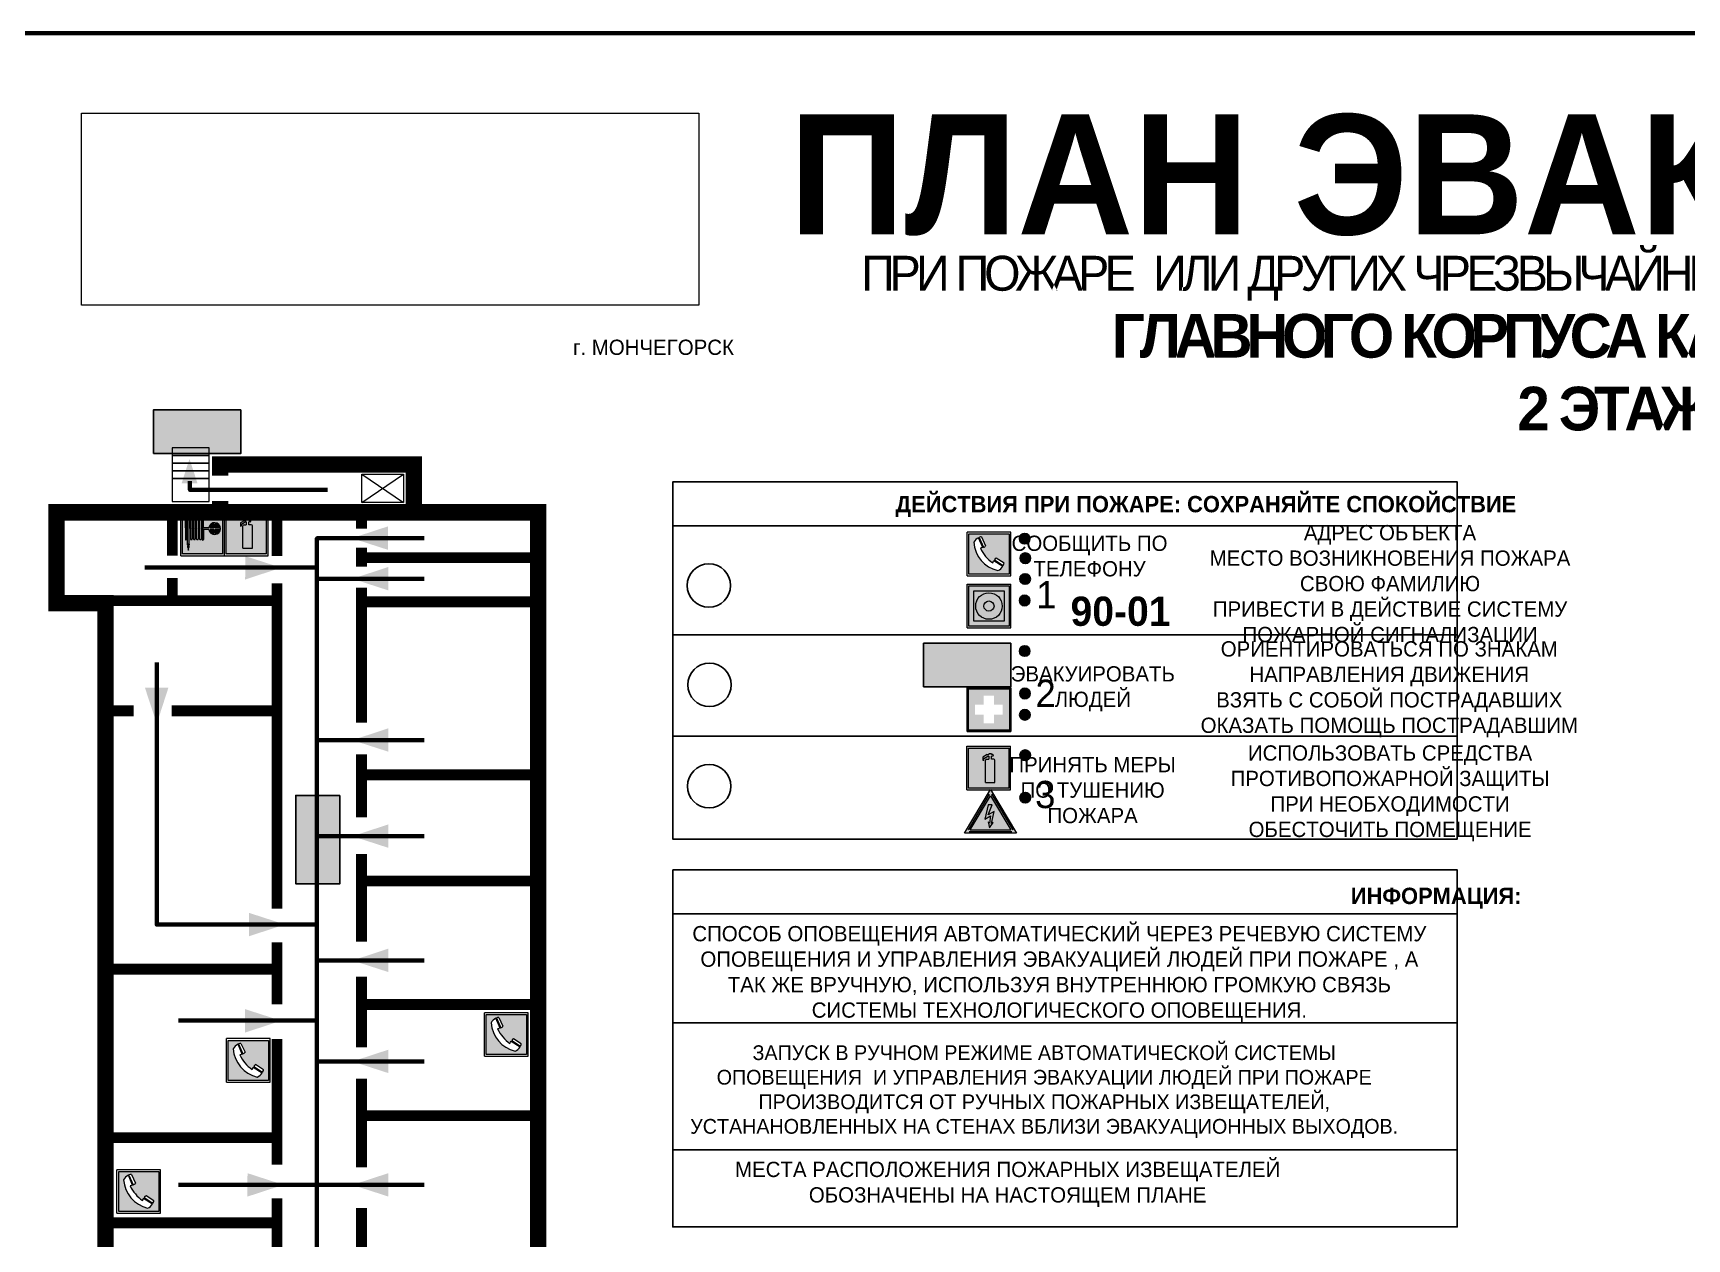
# Model space of a CAD drawing. Header units: millimetres. Extents: x 13810 to 67229, y 12374 to 21950.
# Drawn here: x 27635.8 to 27938.9, y 18862.9 to 19084 of the extents above; entities that cross this region are included whole.
import ezdxf

# ---------------------------------------------------------------- set-up
doc = ezdxf.new("R2010")
doc.units = ezdxf.units.MM
doc.layers.add('План_Штампы', color=7, linetype='Continuous')
doc.styles.add('обычный', font='arial.ttf')
picture_1 = doc.add_image_def('image1.jpg', size_in_pixel=(337, 105))

# ---------------------------------------------------------------- blocks, each defined once
blk = doc.blocks.new('A$C3E6D3DDE')
at = {"lineweight": 5}
h = blk.add_hatch(color=40, dxfattribs=at)
h.paths.add_polyline_path([(24.1, 1.45), (16.46, -11.35), (31.74, -11.35)])
h.paths.add_polyline_path([(24.09, -0.46), (30.03, -10.41), (18.14, -10.41)], flags=16)
h.paths.add_polyline_path([(24.54, -3.08), (23.41, -6.02), (25.13, -5.01), (24.33, -8.5), (24.82, -8.27), (23.79, -9.86), (23.4, -8.04), (23.8, -8.43), (24.04, -6.29), (22.39, -7.25), (23.44, -3.08)], flags=0)
h = blk.add_hatch(color=256, dxfattribs=at)
h.paths.add_polyline_path([(24.37, 0.03, 0.567511), (23.82, 0.03), (17.59, -10.4, 0.582454), (17.86, -10.88), (30.32, -10.88, 0.582149), (30.6, -10.4)])
h.paths.add_polyline_path([(24.09, -0.46), (18.14, -10.41), (30.03, -10.41)], flags=16)
h.paths.add_polyline_path([(24.54, -3.08), (23.41, -6.02), (25.13, -5.01), (24.33, -8.5), (24.82, -8.27), (23.79, -9.86), (23.4, -8.04), (23.8, -8.43), (24.04, -6.29), (22.39, -7.25), (23.44, -3.08)], flags=0)
h = blk.add_hatch(color=40, dxfattribs=at)
h.paths.add_polyline_path([(24.09, -0.46), (18.14, -10.41), (30.03, -10.41)])
h.paths.add_polyline_path([(24.82, -8.27), (23.79, -9.86), (23.4, -8.04), (23.8, -8.43), (24.04, -6.29), (22.39, -7.25), (23.44, -3.08), (24.54, -3.08), (23.41, -6.02), (25.13, -5.01), (24.33, -8.5)], flags=16)
at = {"color": 40, "lineweight": 5}
for p, q in [((16.46, -11.35), (24.1, 1.45)), ((24.1, 1.45), (31.74, -11.35))]:
    blk.add_line(p, q, dxfattribs=at)
at = {"lineweight": 5}
for p, q in [((17.59, -10.4), (23.82, 0.03)), ((24.37, 0.03), (30.6, -10.4)), ((18.14, -10.41), (24.09, -0.46)), ((23.44, -3.08), (22.39, -7.25)), ((23.41, -6.02), (24.54, -3.08)), ((24.54, -3.08), (23.44, -3.08)), ((24.09, -0.46), (30.03, -10.41)), ((22.39, -7.25), (24.04, -6.29)), ((23.8, -8.43), (23.4, -8.04)), ((23.4, -8.04), (23.79, -9.86)), ((25.13, -5.01), (23.41, -6.02)), ((23.79, -9.86), (24.82, -8.27)), ((24.04, -6.29), (23.8, -8.43)), ((24.33, -8.5), (25.13, -5.01)), ((24.82, -8.27), (24.33, -8.5)), ((17.86, -10.88), (30.32, -10.88)), ((18.14, -10.41), (30.03, -10.41))]:
    blk.add_line(p, q, dxfattribs=at)
at = {"color": 50, "lineweight": 5}
blk.add_line((31.74, -11.35), (16.46, -11.35), dxfattribs=at)
blk = doc.blocks.new('A$C456E1F9C')
at = {"lineweight": 5}
h = blk.add_hatch(color=242, dxfattribs=at)
h.paths.add_polyline_path([(0.51, -1.47), (0.51, -13.26), (12.29, -13.26), (12.29, -1.47)])
h.paths.add_polyline_path([(5.42, -4.95, -0.254479), (4.78, -5.4), (3.52, -2.53, -0.209735), (4.23, -2.4)], flags=16)
h.paths.add_polyline_path([(8.53, -8.6), (10.87, -10.17), (10.54, -10.76), (8.03, -9.13, -0.192251)], flags=16)
h.paths.add_polyline_path([(4.61, -5.49, 0.005518), (3.87, -5.72, 0.128647), (7.49, -10.01, 0.00809), (7.83, -9.33), (10.47, -10.97, -0.16736), (8.99, -12.25, -0.327862), (1.95, -3.95, -0.166952), (3.36, -2.62)], flags=16)
at = {"color": 242, "lineweight": 5}
for p, q in [((0, -13.77), (0, -0.97)), ((12.8, -0.97), (0, -0.97)), ((4.61, -5.49), (3.36, -2.62)), ((3.52, -2.53), (4.78, -5.4)), ((4.23, -2.4), (5.42, -4.95)), ((12.8, -13.77), (12.8, -0.97)), ((7.83, -9.33), (10.47, -10.97)), ((8.03, -9.13), (10.54, -10.76)), ((10.81, -10.12), (8.53, -8.6)), ((0, -13.77), (12.8, -13.77)), ((10.54, -10.76), (10.8, -10.3)), ((10.8, -10.3), (10.81, -10.12))]:
    blk.add_line(p, q, dxfattribs=at)
blk.add_lwpolyline([(0.51, -1.47), (12.29, -1.47), (12.29, -13.26), (0.51, -13.26)], close=True, dxfattribs=at)
for centre, radius, start, end in [((4.59, -5.34), 2.99, 114.2845, 152.1974), ((11.12, -3.31), 9.19, 183.9915, 256.6009), ((4.02, -3.27), 0.891, 76.3284, 123.7092), ((14.98, -39.1), 35.17, 107.1487, 108.4135), ((13.86, -0.94), 11.08, 205.5536, 234.8762), ((4.68, -4.59), 0.824, 276.9621, 334.0723), ((-13.31, 0.8), 23.44, 332.5487, 334.4027), ((8.94, -9.5), 0.989, 114.4092, 157.9388), ((7.87, -9.46), 3, 291.9291, 329.9329)]:
    blk.add_arc(centre, radius, start, end, dxfattribs=at)
blk = doc.blocks.new('A$C54414219')
at = {"true_color": 0xffffff}
h = blk.add_hatch(color=7, dxfattribs=at)
h.paths.add_polyline_path([(2.39, -9.45), (2.39, -18.3), (11.23, -18.3), (11.23, -9.45)], flags=0)
h.paths.add_polyline_path([(10.71, -13.87, -1), (2.92, -13.87, -1)], flags=0)
h.paths.add_polyline_path([(8.3, -13.87, -1), (5.33, -13.87, -1)], flags=0)
h.paths.add_polyline_path([(0.41, -7.47), (0.41, -20.27), (13.21, -20.27), (13.21, -7.47)])
h.paths.add_polyline_path([(0.92, -19.77), (12.71, -19.77), (12.71, -7.98), (0.92, -7.98)], flags=16)
h.paths.add_polyline_path([(11.23, -9.45), (11.23, -18.3), (2.39, -18.3), (2.39, -9.45)], flags=0)
at = {"lineweight": 5}
h = blk.add_hatch(color=242, dxfattribs=at)
h.paths.add_polyline_path([(12.71, -7.98), (0.92, -7.98), (0.92, -19.77), (12.71, -19.77)])
h.paths.add_polyline_path([(11.23, -18.3), (2.39, -18.3), (2.39, -9.45), (11.23, -9.45)], flags=16)
h.paths.add_polyline_path([(10.71, -13.87, -1), (2.92, -13.87, -1)], flags=0)
h.paths.add_polyline_path([(8.3, -13.87, -1), (5.33, -13.87, -1)], flags=0)
at = {"true_color": 0xffffff}
h = blk.add_hatch(color=7, dxfattribs=at)
h.paths.add_polyline_path([(2.39, -9.45), (2.39, -18.3), (11.23, -18.3), (11.23, -9.45)])
h.paths.add_polyline_path([(10.71, -13.87, -1), (2.92, -13.87, -1)], flags=16)
h.paths.add_polyline_path([(8.3, -13.87, -1), (5.33, -13.87, -1)], flags=0)
at = {"lineweight": 5}
h = blk.add_hatch(color=242, dxfattribs=at)
h.paths.add_polyline_path([(2.92, -13.87, 1), (10.71, -13.87, 1)])
h.paths.add_polyline_path([(8.3, -13.87, -1), (5.33, -13.87, -1)], flags=16)
at = {"color": 242, "lineweight": 5}
for p, q in [((0.41, -20.27), (0.41, -7.47)), ((0.41, -7.47), (13.21, -7.47)), ((0.41, -7.47), (13.21, -7.47)), ((13.21, -20.27), (13.21, -7.47)), ((0.41, -20.27), (13.21, -20.27))]:
    blk.add_line(p, q, dxfattribs=at)
for points in [[(0.92, -7.98), (12.71, -7.98), (12.71, -19.77), (0.92, -19.77)], [(2.39, -9.45), (11.23, -9.45), (11.23, -18.3), (2.39, -18.3)]]:
    blk.add_lwpolyline(points, close=True, dxfattribs=at)
for radius in [3.89, 1.49]:
    blk.add_circle((6.81, -13.87), radius, dxfattribs=at)
blk = doc.blocks.new('A$C32E8229D')
at = {"true_color": 0xffffff}
blk.add_hatch(color=7, dxfattribs=at).paths.add_polyline_path([(0, 0), (0, -8), (16, -8), (16, 0)])
h = blk.add_hatch(color=126)
h.paths.add_polyline_path([(0.2, -0.2), (15.8, -0.2), (15.8, -7.8), (0.2, -7.8)])
h.paths.add_polyline_path([(13.49, -2.05), (12.08, -2.05), (11.37, -2.63, 0.162397), (11.29, -2.84), (11.29, -3.63), (10.35, -3.63), (10.35, -4.05), (11.68, -4.05), (11.68, -3.48), (12.26, -4.28), (11.29, -5.1), (11.29, -6.78), (11.85, -6.78), (11.85, -5.44), (12.8, -4.64), (12.8, -5.94), (14.46, -5.94), (14.46, -5.39), (13.45, -5.39), (13.45, -3.97), (12.46, -2.59), (13.15, -2.59), (13.69, -3.34), (14.18, -3)], flags=16)
h.paths.add_polyline_path([(10.74, -1.82, 1), (11.8, -1.82, 1)], flags=16)
h.paths.add_polyline_path([(9.39, -3.59), (5.99, -3.59), (6.56, -3.03), (5.91, -3.03), (5.1, -3.83), (5.91, -4.64), (6.56, -4.64), (5.99, -4.09), (9.39, -4.09)], flags=16)
h.paths.add_polyline_path([(4.29, -1.08), (1.72, -1.08), (1.72, -6.6), (4.29, -6.6)], flags=16)
at = {"color": 126}
blk.add_lwpolyline([(16, -8), (0, -8), (0, 0), (16, 0)], close=True, dxfattribs=at)
blk = doc.blocks.new('A$C18900ED3')
h = blk.add_hatch(color=126)
h.paths.add_polyline_path([(-0.18, -0.18), (-7.02, -0.18), (-7.02, -7.02), (-0.18, -7.02)])
h.paths.add_polyline_path([(-5.89, -4.46), (-5.89, -2.77), (-4.46, -2.77), (-4.46, -1.31), (-2.77, -1.31), (-2.77, -2.77), (-1.33, -2.77), (-1.33, -4.46), (-2.77, -4.46), (-2.77, -5.89), (-4.46, -5.89), (-4.46, -4.46)], flags=16)
at = {"color": 126}
for p, q in [((-7.2, 0), (-7.2, -7.2)), ((0, 0), (-7.2, 0)), ((0, -7.2), (0, 0)), ((-7.02, -7.02), (-7.02, -0.18)), ((-7.02, -0.18), (-0.18, -0.18)), ((-0.18, -0.18), (-0.18, -7.02)), ((-7.2, -7.2), (0, -7.2)), ((-0.18, -7.02), (-7.02, -7.02))]:
    blk.add_line(p, q, dxfattribs=at)
blk = doc.blocks.new('A$C3AD82952')
at = {"true_color": 0xf5f5ff}
h = blk.add_hatch(color=7, dxfattribs=at)
h.dxf.hatch_style = 1
h.paths.add_polyline_path([(8.21, 8.73, 0.414214), (7.89, 9.05), (7.22, 9.05), (7.22, 9.92), (7.59, 9.92, 1), (7.57, 10.36), (7.22, 10.36), (7.22, 10.6), (6.43, 10.6), (6.43, 10.36), (6.01, 10.36), (4.74, 9.59), (4.74, 8.69), (4.98, 8.73), (4.98, 9.26), (6.12, 9.91), (6.43, 9.91), (6.43, 9.05), (5.76, 9.05, 0.414214), (5.44, 8.73), (5.44, 2.2), (8.21, 2.2)], flags=0)
h.paths.add_polyline_path([(12.8, 12.8), (0, 12.8), (0, 0), (12.8, 0)])
h.paths.add_polyline_path([(0.51, 12.29), (12.29, 12.29), (12.29, 0.51), (0.51, 0.51)], flags=16)
h.paths.add_polyline_path([(4.74, 9.59), (6.01, 10.36), (6.43, 10.36), (6.43, 10.6), (7.22, 10.6), (7.22, 10.36), (7.59, 10.36, -0.94586), (7.59, 9.92), (7.22, 9.92), (7.22, 9.05), (7.89, 9.05, -0.414214), (8.21, 8.73), (8.21, 2.2), (5.44, 2.2), (5.44, 8.73, -0.414214), (5.76, 9.05), (6.43, 9.05), (6.43, 9.91), (6.12, 9.91), (4.98, 9.26), (4.98, 8.73), (4.74, 8.69)], flags=0)
h = blk.add_hatch(color=242)
h.dxf.hatch_style = 1
h.paths.add_polyline_path([(12.29, 12.29), (0.51, 12.29), (0.51, 0.51), (12.29, 0.51)])
h.paths.add_polyline_path([(4.74, 8.69), (4.74, 9.59), (6.01, 10.36), (6.43, 10.36), (6.43, 10.6), (7.22, 10.6), (7.22, 10.36), (7.59, 10.36, -0.94586), (7.59, 9.92), (7.22, 9.92), (7.22, 9.05), (7.89, 9.05, -0.414214), (8.21, 8.73), (8.21, 2.2), (5.44, 2.2), (5.44, 8.73, -0.414214), (5.76, 9.05), (6.43, 9.05), (6.43, 9.91), (6.12, 9.91), (4.98, 9.26), (4.98, 8.73)], flags=16)
h = blk.add_hatch(color=7, dxfattribs=at)
h.dxf.hatch_style = 1
h.paths.add_polyline_path([(8.21, 8.73, 0.414214), (7.89, 9.05), (7.22, 9.05), (7.22, 9.92), (7.59, 9.92, 1), (7.57, 10.36), (7.22, 10.36), (7.22, 10.6), (6.43, 10.6), (6.43, 10.36), (6.01, 10.36), (4.74, 9.59), (4.74, 8.69), (4.98, 8.73), (4.98, 9.26), (6.12, 9.91), (6.43, 9.91), (6.43, 9.05), (5.76, 9.05, 0.414214), (5.44, 8.73), (5.44, 2.2), (8.21, 2.2)])
at = {"color": 242, "lineweight": 5}
for p, q in [((0, 0), (0, 12.8)), ((0, 12.8), (12.8, 12.8)), ((6.01, 10.36), (4.74, 9.59)), ((4.98, 9.26), (6.12, 9.91)), ((6.01, 10.36), (6.43, 10.36)), ((6.12, 9.91), (6.43, 9.91)), ((7.22, 10.6), (6.43, 10.6)), ((6.43, 10.6), (6.43, 10.36)), ((6.43, 9.91), (6.43, 9.05)), ((7.22, 10.36), (7.22, 10.6)), ((7.59, 10.36), (7.22, 10.36)), ((7.22, 9.05), (7.22, 9.92)), ((7.59, 9.92), (7.22, 9.92)), ((12.8, 0), (12.8, 12.8)), ((4.74, 9.59), (4.74, 8.69)), ((4.74, 8.69), (4.98, 8.73)), ((4.98, 8.73), (4.98, 9.26)), ((5.44, 2.2), (5.44, 8.73)), ((5.76, 9.05), (6.43, 9.05)), ((7.89, 9.05), (7.22, 9.05)), ((8.21, 2.2), (8.21, 8.73)), ((0, 0), (12.8, 0)), ((5.44, 2.2), (8.21, 2.2))]:
    blk.add_line(p, q, dxfattribs=at)
blk.add_lwpolyline([(0.51, 12.29), (12.29, 12.29), (12.29, 0.51), (0.51, 0.51)], close=True, dxfattribs=at)
for centre, radius, start, end in [((7.58, 10.14), 0.223, 273.1875, 86.8125), ((5.76, 8.73), 0.32, 90, 180), ((7.89, 8.73), 0.32, 0, 90)]:
    blk.add_arc(centre, radius, start, end, dxfattribs=at)
blk = doc.blocks.new('A$C37112FD5')
at = {"true_color": 0xf5f5ff}
h = blk.add_hatch(color=7, dxfattribs=at)
h.dxf.hatch_style = 1
h.paths.add_polyline_path([(12.8, -7.4), (0, -7.4), (0, -20.2), (12.8, -20.2)])
h.paths.add_polyline_path([(12.29, -7.91), (12.29, -19.69), (0.51, -19.69), (0.51, -7.91)], flags=16)
h.paths.add_polyline_path([(4.98, -9.04, -0.42597), (5.17, -9.22), (5.17, -12.25), (5.17, -15.29, -0.432244), (4.98, -15.47), (4.83, -15.47, -0.42597), (4.64, -15.29), (4.64, -12.25), (4.64, -9.22, -0.432244), (4.83, -9.04)], flags=0)
h.paths.add_polyline_path([(4.28, -9.22), (4.28, -12.25), (4.28, -15.29, -0.432244), (4.09, -15.47), (3.94, -15.47, -0.42597), (3.75, -15.29), (3.75, -12.25), (3.75, -9.22, -0.432244), (3.94, -9.04), (4.09, -9.04, -0.42597)], flags=0)
h.paths.add_polyline_path([(5.72, -9.04), (5.87, -9.04, -0.42597), (6.06, -9.22), (6.06, -12.25), (6.06, -15.29, -0.432244), (5.87, -15.47), (5.72, -15.47, -0.42597), (5.53, -15.29), (5.53, -12.25), (5.53, -9.22, -0.432244)], flags=0)
h.paths.add_polyline_path([(6.42, -8.9), (6.5, -8.9, -0.42597), (6.69, -9.08), (6.69, -12.03), (8.21, -12.03, -15.824349), (8.21, -12.47), (6.69, -12.47), (6.69, -15.42, -0.432244), (6.5, -15.6), (6.42, -15.6)], flags=0)
h.paths.add_polyline_path([(3.39, -9.22), (3.39, -12.25), (3.39, -15.29, -0.432244), (3.2, -15.47), (3.05, -15.47, -0.42597), (2.85, -15.29), (2.85, -12.25), (2.85, -9.22, -0.432244), (3.05, -9.04), (3.2, -9.04, -0.42597)], flags=0)
h.paths.add_polyline_path([(2.5, -9.22), (2.5, -16.71), (1.96, -16.71), (1.96, -9.22, -0.432244), (2.15, -9.04), (2.31, -9.04, -0.42597)], flags=0)
h.paths.add_polyline_path([(1.61, -8.9), (1.61, -15.6), (1.57, -15.6, -0.42597), (1.37, -15.42), (1.37, -12.03), (1.37, -9.09, -0.432244), (1.57, -8.9)], flags=0)
h.paths.add_polyline_path([(9.76, -10.81), (9.76, -12.03), (8.49, -12.03, -0.336371)], flags=0)
h.paths.add_polyline_path([(8.49, -12.47), (9.76, -12.47), (9.76, -13.7, -0.336371)], flags=0)
h.paths.add_polyline_path([(10.11, -10.81, -0.336371), (11.38, -12.03), (10.11, -12.03)], flags=0)
h.paths.add_polyline_path([(10.11, -12.47), (11.38, -12.47, -0.336371), (10.11, -13.7)], flags=0)
h.paths.add_polyline_path([(2.5, -16.84), (2.5, -17.05), (1.97, -17.05), (1.97, -16.84)], flags=0)
h.paths.add_polyline_path([(2.5, -17.24, -0.033778), (2.24, -18.6, -0.033778), (1.97, -17.24)], flags=0)
h = blk.add_hatch(color=242)
h.dxf.hatch_style = 1
h.paths.add_polyline_path([(12.29, -7.91), (0.51, -7.91), (0.51, -19.69), (12.29, -19.69)])
h.paths.add_polyline_path([(6.42, -15.6), (6.42, -8.9), (6.5, -8.9, -0.42597), (6.69, -9.08), (6.69, -12.03), (8.21, -12.03, -15.824349), (8.21, -12.47), (6.69, -12.47), (6.69, -15.42, -0.432244), (6.5, -15.6)], flags=16)
h.paths.add_polyline_path([(5.87, -15.47), (5.72, -15.47, -0.42597), (5.53, -15.29), (5.53, -12.25), (5.53, -9.22, -0.432244), (5.72, -9.04), (5.87, -9.04, -0.42597), (6.06, -9.22), (6.06, -12.25), (6.06, -15.29, -0.432244)], flags=16)
h.paths.add_polyline_path([(4.98, -15.47), (4.83, -15.47, -0.42597), (4.64, -15.29), (4.64, -12.25), (4.64, -9.22, -0.432244), (4.83, -9.04), (4.98, -9.04, -0.42597), (5.17, -9.22), (5.17, -12.25), (5.17, -15.29, -0.432244)], flags=16)
h.paths.add_polyline_path([(4.09, -15.47), (3.94, -15.47, -0.42597), (3.75, -15.29), (3.75, -12.25), (3.75, -9.22, -0.432244), (3.94, -9.04), (4.09, -9.04, -0.42597), (4.28, -9.22), (4.28, -12.25), (4.28, -15.29, -0.432244)], flags=16)
h.paths.add_polyline_path([(3.2, -15.47), (3.05, -15.47, -0.42597), (2.85, -15.29), (2.85, -12.25), (2.85, -9.22, -0.432244), (3.05, -9.04), (3.2, -9.04, -0.42597), (3.39, -9.22), (3.39, -12.25), (3.39, -15.29, -0.432244)], flags=16)
h.paths.add_polyline_path([(2.5, -17.05), (1.97, -17.05), (1.97, -16.84), (2.5, -16.84)], flags=16)
h.paths.add_polyline_path([(2.5, -17.24, -0.033778), (2.24, -18.6, -0.033778), (1.97, -17.24)], flags=16)
h.paths.add_polyline_path([(2.5, -16.71), (1.96, -16.71), (1.96, -9.22, -0.432244), (2.15, -9.04), (2.31, -9.04, -0.42597), (2.5, -9.22)], flags=16)
h.paths.add_polyline_path([(1.61, -15.6), (1.57, -15.6, -0.42597), (1.37, -15.42), (1.37, -12.03), (1.37, -9.09, -0.432244), (1.57, -8.9), (1.61, -8.9)], flags=16)
h.paths.add_polyline_path([(8.49, -12.47), (9.76, -12.47), (9.76, -13.7, -0.336371)], flags=0)
h.paths.add_polyline_path([(10.11, -13.7), (10.11, -12.47), (11.38, -12.47, -0.336371)], flags=0)
h.paths.add_polyline_path([(8.49, -12.03, -0.336371), (9.76, -10.81), (9.76, -12.03)], flags=0)
h.paths.add_polyline_path([(10.11, -12.03), (10.11, -10.81, -0.336371), (11.38, -12.03)], flags=0)
h = blk.add_hatch(color=7, dxfattribs=at)
h.dxf.hatch_style = 1
h.paths.add_polyline_path([(1.61, -8.9), (1.57, -8.9, 0.432244), (1.37, -9.09), (1.37, -12.03), (1.37, -15.42, 0.42597), (1.57, -15.6), (1.61, -15.6)])
h.paths.add_polyline_path([(2.5, -9.22, 0.42597), (2.31, -9.04), (2.15, -9.04, 0.432244), (1.96, -9.22), (1.96, -16.71), (2.5, -16.71)])
h.paths.add_polyline_path([(2.5, -16.84), (1.97, -16.84), (1.97, -17.05), (2.5, -17.05)])
h.paths.add_polyline_path([(2.5, -17.24), (1.97, -17.24, 0.033778), (2.24, -18.6, 0.033778)])
h.paths.add_polyline_path([(3.39, -12.25), (3.39, -9.22, 0.42597), (3.2, -9.04), (3.05, -9.04, 0.432244), (2.85, -9.22), (2.85, -12.25), (2.85, -15.29, 0.42597), (3.05, -15.47), (3.2, -15.47, 0.432244), (3.39, -15.29)])
h.paths.add_polyline_path([(4.28, -12.25), (4.28, -9.22, 0.42597), (4.09, -9.04), (3.94, -9.04, 0.432244), (3.75, -9.22), (3.75, -12.25), (3.75, -15.29, 0.42597), (3.94, -15.47), (4.09, -15.47, 0.432244), (4.28, -15.29)])
h.paths.add_polyline_path([(5.17, -12.25), (5.17, -9.22, 0.42597), (4.98, -9.04), (4.83, -9.04, 0.432244), (4.64, -9.22), (4.64, -12.25), (4.64, -15.29, 0.42597), (4.83, -15.47), (4.98, -15.47, 0.432244), (5.17, -15.29)])
h.paths.add_polyline_path([(6.06, -12.25), (6.06, -9.22, 0.42597), (5.87, -9.04), (5.72, -9.04, 0.432244), (5.53, -9.22), (5.53, -12.25), (5.53, -15.29, 0.42597), (5.72, -15.47), (5.87, -15.47, 0.432244), (6.06, -15.29)])
h.paths.add_polyline_path([(6.69, -12.47), (8.21, -12.47, 15.824349), (8.21, -12.03), (6.69, -12.03), (6.69, -9.08, 0.42597), (6.5, -8.9), (6.42, -8.9), (6.42, -15.6), (6.5, -15.6, 0.432244), (6.69, -15.42)])
h.paths.add_polyline_path([(8.49, -12.47), (9.76, -12.47), (9.76, -13.7, -0.336371)], flags=16)
h.paths.add_polyline_path([(8.49, -12.03, -0.336371), (9.76, -10.81), (9.76, -12.03)], flags=16)
h.paths.add_polyline_path([(10.11, -12.47), (11.38, -12.47, -0.336371), (10.11, -13.7)], flags=16)
h.paths.add_polyline_path([(10.11, -12.03), (10.11, -10.81, -0.336371), (11.38, -12.03)], flags=16)
h = blk.add_hatch(color=242)
h.dxf.hatch_style = 1
h.paths.add_polyline_path([(9.76, -10.81, 0.336371), (8.49, -12.03), (9.76, -12.03)])
h.paths.add_polyline_path([(10.11, -10.81), (10.11, -12.03), (11.38, -12.03, 0.336371)])
h.paths.add_polyline_path([(11.38, -12.47), (10.11, -12.47), (10.11, -13.7, 0.336371)])
h.paths.add_polyline_path([(9.76, -12.47), (8.49, -12.47, 0.336371), (9.76, -13.7)])
at = {"color": 242, "lineweight": 5}
for p, q in [((0, -20.2), (0, -7.4)), ((0, -7.4), (12.8, -7.4)), ((1.37, -12.03), (1.37, -9.08)), ((1.57, -8.9), (1.61, -8.9)), ((1.61, -8.9), (1.61, -15.6)), ((1.96, -16.71), (1.96, -9.22)), ((2.15, -9.04), (2.31, -9.04)), ((2.5, -16.71), (2.5, -9.22)), ((2.85, -12.25), (2.85, -9.22)), ((3.05, -9.04), (3.2, -9.04)), ((3.39, -12.25), (3.39, -9.22)), ((3.75, -12.25), (3.75, -9.22)), ((3.94, -9.04), (4.09, -9.04)), ((4.28, -12.25), (4.28, -9.22)), ((4.64, -12.25), (4.64, -9.22)), ((4.83, -9.04), (4.98, -9.04)), ((5.17, -12.25), (5.17, -9.22)), ((5.53, -12.25), (5.53, -9.22)), ((5.72, -9.04), (5.87, -9.04)), ((6.06, -12.25), (6.06, -9.22)), ((6.42, -8.9), (6.42, -15.6)), ((6.5, -8.9), (6.42, -8.9)), ((6.69, -12.03), (6.69, -9.08)), ((12.8, -20.2), (12.8, -7.4)), ((1.37, -12.03), (1.37, -15.42)), ((2.85, -12.25), (2.85, -15.29)), ((3.39, -12.25), (3.39, -15.29)), ((3.75, -12.25), (3.75, -15.29)), ((4.28, -12.25), (4.28, -15.29)), ((4.64, -12.25), (4.64, -15.29)), ((5.17, -12.25), (5.17, -15.29)), ((5.53, -12.25), (5.53, -15.29)), ((6.06, -12.25), (6.06, -15.29)), ((8.21, -12.03), (6.69, -12.03)), ((8.21, -12.47), (6.69, -12.47)), ((6.69, -12.47), (6.69, -15.42)), ((9.76, -12.03), (8.49, -12.03)), ((9.76, -12.47), (8.49, -12.47)), ((9.76, -10.81), (9.76, -12.03)), ((9.76, -12.47), (9.76, -13.7)), ((10.11, -10.81), (10.11, -12.03)), ((11.38, -12.03), (10.11, -12.03)), ((11.38, -12.47), (10.11, -12.47)), ((10.11, -12.47), (10.11, -13.7)), ((1.57, -15.6), (1.61, -15.6)), ((1.96, -16.71), (2.5, -16.71)), ((1.97, -16.84), (2.5, -16.84)), ((1.97, -17.05), (1.97, -16.84)), ((2.5, -17.05), (1.97, -17.05)), ((1.97, -17.24), (2.5, -17.24)), ((2.5, -16.84), (2.5, -17.05)), ((3.05, -15.47), (3.2, -15.47)), ((3.94, -15.47), (4.09, -15.47)), ((4.83, -15.47), (4.98, -15.47)), ((5.72, -15.47), (5.87, -15.47)), ((6.42, -15.6), (6.5, -15.6)), ((0, -20.2), (12.8, -20.2))]:
    blk.add_line(p, q, dxfattribs=at)
blk.add_lwpolyline([(0.51, -7.91), (12.29, -7.91), (12.29, -19.69), (0.51, -19.69)], close=True, dxfattribs=at)
for centre, radius, start, end in [((1.56, -9.09), 0.182, 87.1027, 180.6071), ((2.15, -9.22), 0.182, 87.1027, 180.6071), ((2.32, -9.22), 0.182, 359.3929, 92.8973), ((3.04, -9.22), 0.182, 87.1027, 180.6071), ((3.21, -9.22), 0.182, 359.3929, 92.8973), ((3.93, -9.22), 0.182, 87.1027, 180.6071), ((4.1, -9.22), 0.182, 359.3929, 92.8973), ((4.82, -9.22), 0.182, 87.1027, 180.6071), ((4.99, -9.22), 0.182, 359.3929, 92.8973), ((5.71, -9.22), 0.182, 87.1027, 180.6071), ((5.88, -9.22), 0.182, 359.3929, 92.8973), ((6.51, -9.09), 0.182, 359.3929, 92.8973), ((9.93, -12.25), 1.74, 187.2319, 172.7681), ((9.93, -12.25), 1.46, 96.9927, 171.3585), ((9.93, -12.25), 1.46, 188.6415, 263.0073), ((9.93, -12.25), 1.46, 8.6415, 83.0073), ((9.93, -12.25), 1.46, 276.9927, 351.3585), ((1.56, -15.42), 0.182, 179.3929, 272.8973), ((12.17, -15.98), 10.27, 187.041, 194.7793), ((-7.7, -15.98), 10.27, 345.2207, 352.959), ((3.04, -15.29), 0.182, 179.3929, 272.8973), ((3.21, -15.29), 0.182, 267.1027, 0.6071), ((3.93, -15.29), 0.182, 179.3929, 272.8973), ((4.1, -15.29), 0.182, 267.1027, 0.6071), ((4.82, -15.29), 0.182, 179.3929, 272.8973), ((4.99, -15.29), 0.182, 267.1027, 0.6071), ((5.71, -15.29), 0.182, 179.3929, 272.8973), ((5.88, -15.29), 0.182, 267.1027, 0.6071), ((6.51, -15.42), 0.182, 267.1027, 0.6071)]:
    blk.add_arc(centre, radius, start, end, dxfattribs=at)
blk = doc.blocks.new('A$C7B4425F7')
at = {"true_color": 0xffffff}
blk.add_hatch(color=7, dxfattribs=at).paths.add_polyline_path([(0, 0), (-16, 0), (-16, -8), (0, -8)])
h = blk.add_hatch(color=126)
h.paths.add_polyline_path([(-0.2, -0.2), (-15.8, -0.2), (-15.8, -7.8), (-0.2, -7.8)])
h.paths.add_polyline_path([(-11.76, -2.03), (-11.76, -3.66), (-11.17, -3.66, -0.568275), (-11.17, -6.18), (-12.58, -6.18), (-12.58, -2.03)], flags=16)
h.paths.add_polyline_path([(-13.33, -4.12, -0.495768), (-13.59, -6.18), (-15.03, -6.18), (-15.03, -2.03), (-13.59, -2.03, -0.487973)], flags=16)
h.paths.add_polyline_path([(-10.25, -2.03), (-9.48, -2.03), (-9.48, -6.18), (-10.25, -6.18)], flags=16)
h.paths.add_polyline_path([(-13.84, -3.69), (-14.24, -3.69), (-14.24, -3.03), (-13.9, -3.03, -0.692621)], flags=0)
h.paths.add_polyline_path([(-9.15, -2.03), (-8.4, -2.03), (-8.04, -3.07), (-7.68, -2.03), (-6.93, -2.03), (-7.64, -4.1), (-6.93, -6.18), (-7.68, -6.18), (-8.04, -5.14), (-8.4, -6.18), (-9.15, -6.18), (-8.44, -4.1)], flags=16)
h.paths.add_polyline_path([(-11.76, -4.46), (-11.42, -4.46, -0.692621), (-11.36, -5.12), (-11.76, -5.12)], flags=0)
h.paths.add_polyline_path([(-13.9, -5.2), (-14.24, -5.2), (-14.24, -4.55), (-13.84, -4.55, -0.708038)], flags=0)
edge = h.paths.add_edge_path(flags=16)
edge.add_ellipse((-5.51, -4.08), major_axis=(0, 2.05), ratio=0.586184, start_angle=0, end_angle=360)
edge = h.paths.add_edge_path(flags=0)
edge.add_ellipse((-5.51, -4.08), major_axis=(0, 1.14), ratio=0.454828, start_angle=0, end_angle=360)
h.paths.add_polyline_path([(-4.13, -4.96, 0.377264), (-3.48, -4.52, 0.0555), (-3.16, -2.03), (-1.66, -2.03), (-1.66, -4.96), (-0.96, -4.96), (-0.96, -7.01), (-1.75, -7.01), (-1.75, -6.18), (-3.3, -6.18), (-3.3, -7.02), (-4.13, -7.02)], flags=16)
h.paths.add_polyline_path([(-2.73, -2.91), (-2.28, -2.91), (-2.28, -4.96), (-3.05, -4.96, 0.079136)], flags=0)
at = {"color": 126}
blk.add_lwpolyline([(-16, -8), (0, -8), (0, 0), (-16, 0)], close=True, dxfattribs=at)

msp = doc.modelspace()

# ---------------------------------------------------------------- hatches: boundary and pattern name
at = {"lineweight": 0}
h = msp.add_hatch(color=256, dxfattribs=at)
h.dxf.hatch_style = 1
h.paths.add_polyline_path([(27816.54, 18991.29, 1), (27818.47, 18991.29, 1)])
h = msp.add_hatch(color=256, dxfattribs=at)
h.dxf.hatch_style = 1
h.paths.add_polyline_path([(27816.64, 18987.71, 1), (27818.57, 18987.71, 1)])
h = msp.add_hatch(color=256, dxfattribs=at)
h.dxf.hatch_style = 1
h.paths.add_polyline_path([(27816.6, 18983.9, 1), (27818.53, 18983.9, 1)])
h = msp.add_hatch(color=256, dxfattribs=at)
h.dxf.hatch_style = 1
h.paths.add_polyline_path([(27816.52, 18979.97, 1), (27818.45, 18979.97, 1)])
h = msp.add_hatch(color=256, dxfattribs=at)
h.dxf.hatch_style = 1
h.paths.add_polyline_path([(27816.53, 18970.7, 1), (27818.46, 18970.7, 1)])
h = msp.add_hatch(color=256, dxfattribs=at)
h.dxf.hatch_style = 1
h.paths.add_polyline_path([(27816.57, 18962.92, 1), (27818.5, 18962.92, 1)])
h = msp.add_hatch(color=256, dxfattribs=at)
h.dxf.hatch_style = 1
h.paths.add_polyline_path([(27816.56, 18959.02, 1), (27818.5, 18959.02, 1)])
h = msp.add_hatch(color=256, dxfattribs=at)
h.dxf.hatch_style = 1
h.paths.add_polyline_path([(27816.62, 18951.6, 1), (27818.55, 18951.6, 1)])
h = msp.add_hatch(color=256, dxfattribs=at)
h.dxf.hatch_style = 1
h.paths.add_polyline_path([(27816.63, 18943.83, 1), (27818.56, 18943.83, 1)])

# ---------------------------------------------------------------- linework, layer by layer
at = {"color": 2, "lineweight": 100}
msp.add_lwpolyline([(27619.29, 19083.98), (28219.29, 19083.98), (28219.29, 18688.98), (27619.29, 18688.98)], close=True, dxfattribs=at)
at = {"lineweight": 0}
for points in [[(27661.23, 19006.55), (27668.04, 19006.55), (27668.04, 19007.95), (27661.23, 19007.95)], [(27661.23, 19005.15), (27668.04, 19005.15), (27668.04, 19006.55), (27661.23, 19006.55)], [(27661.23, 19003.75), (27668.04, 19003.75), (27668.04, 19005.15), (27661.23, 19005.15)], [(27661.23, 19002.35), (27668.04, 19002.35), (27668.04, 19003.75), (27661.23, 19003.75)], [(27661.23, 18998.12), (27668.04, 18998.12), (27668.04, 19002.35), (27661.23, 19002.35)], [(27696.03, 19003.14), (27703.67, 19003.14), (27703.67, 18997.9), (27696.03, 18997.9)]]:
    msp.add_lwpolyline(points, close=True, dxfattribs=at)
at = {"lineweight": 100}
for points, const_width in [([(28067.2, 18852.82), (27728.34, 18852.82), (27728.34, 18996.13), (27705.53, 18996.13), (27705.53, 19004.89), (27670.05, 19004.89), (27670.05, 19002.85)], 3), ([(27670.05, 18998.23), (27670.05, 18996.13), (27691.31, 18996.13)], 3), ([(27670.05, 18996.13), (27640.06, 18996.13), (27640.06, 18979.5), (27649.03, 18979.5), (27649.03, 18974.79)], 3), ([(27661.29, 18996.13), (27661.29, 18988.18)], 2), ([(27680.47, 18988.13), (27680.47, 18996.04)], 2), ([(27690.61, 18996.13), (27705.53, 18996.13)], 3), ([(27695.97, 18996.17), (27695.97, 18993.14)], 2), ([(27695.97, 18989.64), (27695.97, 18986.14)], 2), ([(27695.97, 18987.81), (27729.15, 18987.81)], 2), ([(27661.29, 18984.06), (27661.29, 18979.94), (27644.35, 18979.94), (27680.47, 18979.94), (27680.47, 18983.1)], 2), ([(27695.97, 18982.29), (27695.97, 18957.56)], 2), ([(27649.03, 18979.5), (27649.03, 18775.8), (27642.59, 18775.8), (27642.59, 18755.5), (27653.21, 18755.5), (27653.21, 18720.43), (27671.52, 18720.43), (27671.52, 18728.51), (27727.75, 18728.51), (27727.75, 18720.6), (27745.29, 18720.6), (27745.29, 18751.88), (28147.28, 18751.88)], 3), ([(27680.47, 18979.94), (27680.47, 18923.47)], 2), ([(27695.97, 18979.7), (27729.15, 18979.7)], 2), ([(27649.03, 18959.74), (27654.19, 18959.74)], 2), ([(27680.47, 18959.74), (27661.17, 18959.74)], 2), ([(27695.97, 18951.77), (27695.97, 18940.2)], 2), ([(27695.97, 18948.02), (27729.15, 18948.02)], 2), ([(27695.97, 18933.47), (27695.97, 18917.41)], 2), ([(27695.97, 18928.55), (27729.15, 18928.55)], 2), ([(27680.47, 18917.33), (27680.47, 18905.94)], 2), ([(27680.47, 18912.39), (27649, 18912.39)], 2), ([(27695.97, 18911.01), (27695.97, 18898.06)], 2), ([(27695.97, 18905.9), (27729.15, 18905.9)], 2), ([(27680.47, 18899.56), (27680.47, 18876.56)], 2), ([(27695.97, 18892.32), (27695.97, 18876.07)], 2), ([(27695.97, 18885.53), (27729.15, 18885.53)], 2), ([(27680.47, 18881.51), (27648.74, 18881.51)], 2), ([(27680.47, 18870.39), (27680.47, 18861.01)], 2), ([(27695.97, 18868.58), (27695.97, 18851.72), (27741.19, 18851.72)], 2), ([(27680.47, 18865.87), (27648.74, 18865.87)], 2)]:
    msp.add_lwpolyline(points, dxfattribs=dict(at, const_width=const_width))
at = {"color": 126, "lineweight": 100, "true_color": 0x008754}
for points in [[(27689.72, 19000.24), (27664.5, 19000.24), (27664.5, 19001.85)], [(27687.79, 18986.03), (27687.79, 18991.38), (27707.45, 18991.38)], [(27687.79, 18986.03), (27656.27, 18986.03)], [(27687.79, 18986.03), (27687.79, 18806.53), (27693.2, 18800.54)], [(27707.45, 18983.95), (27687.79, 18983.95)], [(27658.44, 18968.6), (27658.44, 18920.57), (27687.79, 18920.57)], [(27707.45, 18954.37), (27687.79, 18954.37)], [(27707.45, 18936.76), (27687.79, 18936.76)], [(27707.45, 18913.98), (27687.79, 18913.98)], [(27687.79, 18902.99), (27662.39, 18902.99)], [(27707.45, 18895.46), (27687.79, 18895.46)], [(27707.45, 18872.83), (27662.39, 18872.83)]]:
    msp.add_lwpolyline(points, dxfattribs=at)
at = {"lineweight": 0}
for points in [[(27696.03, 18997.9), (27703.67, 19003.14)], [(27696.03, 19003.14), (27703.67, 18997.9)]]:
    msp.add_lwpolyline(points, dxfattribs=at)
for points in [[(27752.99, 18993.64), (27896.76, 18993.64), (27896.76, 19001.7), (27752.99, 19001.7)], [(27752.99, 18993.64), (27896.76, 18993.64), (27896.76, 18936.24), (27752.99, 18936.24)]]:
    msp.add_lwpolyline(points, close=True)
for points in [[(27811.41, 18973.65), (27752.99, 18973.65), (27896.76, 18973.65)], [(27811.41, 18955.07), (27752.99, 18955.07), (27896.76, 18955.07)]]:
    msp.add_lwpolyline(points)
at = {"color": 0}
msp.add_lwpolyline([(27752.99, 18930.58), (27896.76, 18930.58), (27896.76, 18865.13), (27752.99, 18865.13)], close=True, dxfattribs=at)
for points in [[(27752.99, 18922.53), (27896.76, 18922.53)], [(27752.99, 18902.54), (27896.76, 18902.54)], [(27752.99, 18879.29), (27896.76, 18879.29)]]:
    msp.add_lwpolyline(points, dxfattribs=at)
for centre, radius in [((27817.5, 18991.29), 0.966), ((27759.62, 18982.72), 3.98), ((27817.61, 18987.71), 0.966), ((27817.57, 18983.9), 0.966), ((27817.48, 18979.97), 0.966), ((27817.5, 18970.7), 0.966), ((27759.71, 18964.5), 3.98), ((27817.54, 18962.92), 0.966), ((27817.53, 18959.02), 0.966), ((27759.65, 18945.92), 3.98), ((27817.59, 18951.6), 0.966), ((27817.59, 18943.83), 0.966)]:
    msp.add_circle(centre, radius)
at = {"layer": 'План_Штампы', "color": 126, "true_color": 0x008754}
for points in [[(27665.9, 19001.43), (27662.98, 19001.44), (27664.43, 19005.93)], [(27700.79, 18993.55), (27700.78, 18989.26), (27694.19, 18991.39)], [(27674.63, 18983.81), (27674.64, 18988.1), (27681.23, 18985.98)], [(27700.88, 18986.11), (27700.87, 18981.82), (27694.28, 18983.95)], [(27656.26, 18963.98), (27660.56, 18963.97), (27658.43, 18957.38)], [(27700.88, 18956.54), (27700.87, 18952.25), (27694.28, 18954.37)], [(27700.88, 18938.93), (27700.87, 18934.63), (27694.28, 18936.76)], [(27675.33, 18918.42), (27675.34, 18922.71), (27681.92, 18920.58)], [(27700.88, 18916.15), (27700.87, 18911.86), (27694.28, 18913.98)], [(27674.62, 18900.77), (27674.63, 18905.06), (27681.22, 18902.93)], [(27700.88, 18897.63), (27700.87, 18893.34), (27694.28, 18895.47)], [(27675.05, 18870.7), (27675.06, 18874.99), (27681.64, 18872.86)], [(27700.88, 18875), (27700.87, 18870.71), (27694.28, 18872.84)]]:
    msp.add_solid(points, dxfattribs=at)

# ---------------------------------------------------------------- block references
for name, p, xscale, yscale, zscale in [('A$C37112FD5', (27662.82, 19000.8), 0.6249984004534781, 0.6249984004534781, 0.6249984004534781), ('A$C3AD82952', (27670.82, 18988.18), 0.625, 0.625, 0.625), ('A$C456E1F9C', (27806.95, 18993.11), 0.625, 0.625, 0.625), ('A$C54414219', (27806.69, 18987.62), 0.625, 0.625, 0.625), ('A$C18900ED3', (27814.95, 18963.97), 1.111111111007631, 1.111111111007631, 1.111111111007631), ('A$C3AD82952', (27806.89, 18945.24), 0.625, 0.625, 0.625), ('A$C3E6D3DDE', (27796.18, 18944.43), 0.625, 0.625, 0.625), ('A$C456E1F9C', (27718.48, 18905.02), 0.625, 0.625, 0.625), ('A$C456E1F9C', (27671.22, 18900.26), 0.625, 0.625, 0.625), ('A$C456E1F9C', (27651.13, 18876.24), 0.625, 0.625, 0.625)]:
    msp.add_blockref(name, p, dxfattribs=dict(xscale=xscale, yscale=yscale, zscale=zscale))
at = {"xscale": -1}
msp.add_blockref('A$C32E8229D', (27814.95, 18972.12), dxfattribs=at)
at = {"layer": 'План_Штампы'}
msp.add_blockref('A$C7B4425F7', (27673.81, 19014.91), dxfattribs=at)
at = {"layer": 'План_Штампы', "color": 126, "true_color": 0x008754, "xscale": 1.012510887696, "yscale": 1.012510887696, "zscale": 1.012510887696, "rotation": 89.99786532371444}
msp.add_blockref('A$C32E8229D', (27683.9, 18928.05), dxfattribs=at)

# ---------------------------------------------------------------- texts
at = {"lineweight": 0, "style": 'обычный'}
for s, insert, char_height, width, attachment_point in [('{\\fProxima Nova Rg|b1|i0|c204|p2;ПЛАН ЭВАКУАЦИИ}', (27774.36, 19069.07), 22, 493.8901, 1), ('\\pi-8.4,l8.4,t8.4;{\\fProxima Nova Rg|b0|i0|c204|p2;г. МОНЧЕГОРСК\\H1.1997x; }', (27749.46, 19026.36), 2.8, 126.6484, 5), ('{\\fProxima Nova Rg|b1|i0|c204|p2;ДЕЙСТВИЯ ПРИ ПОЖАРЕ: СОХРАНЯЙТЕ СПОКОЙСТВИЕ\\H1.6644x; }', (27850.71, 18997.2), 3, 175.1736, 5), ('\\pi-8.4,l8.4,t8.4;{\\fProxima Nova Rg|b0|i0|c204|p2;АДРЕС ОБЪЕКТА\\PМЕСТО ВОЗНИКНОВЕНИЯ ПОЖАРА \\PСВОЮ ФАМИЛИЮ\\PПРИВЕСТИ В ДЕЙСТВИЕ СИСТЕМУ \\PПОЖАРНОЙ СИГНАЛИЗАЦИИ}', (27884.45, 18982.66), 2.8, 126.6484, 5), ('{\\fProxima Nova Rg|b0|i0|c204|p2;СООБЩИТЬ ПО \\PТЕЛЕФОНУ}', (27829.38, 18988.1), 2.8, 126.6484, 5), ('{\\fProxima Nova Rg|b0|i0|c204|p2;1\\H1.1667x; }', (27821.48, 18981.03), 5, 126.6484, 5), ('{\\fProxima Nova Rg|b1|i0|c204|p2;\\H1.0714x;90-01\\fProxima Nova Rg|b0|i0|c204|p2;\\H0.93331x; \\H1.3449x; }', (27835.06, 18977.96), 5, 126.6484, 5), ('\\pi-8.4,l8.4,t8.4;{\\fProxima Nova Rg|b0|i0|c204|p2;ОРИЕНТИРОВАТЬСЯ ПО ЗНАКАМ \\PНАПРАВЛЕНИЯ ДВИЖЕНИЯ\\PВЗЯТЬ С СОБОЙ ПОСТРАДАВШИХ\\PОКАЗАТЬ ПОМОЩЬ ПОСТРАДАВШИМ}', (27884.31, 18963.69), 2.8, 126.6484, 5), ('{\\fProxima Nova Rg|b0|i0|c204|p2;ЭВАКУИРОВАТЬ \\PЛЮДЕЙ}', (27829.98, 18963.78), 2.8, 126.6484, 5), ('{\\fProxima Nova Rg|b0|i0|c204|p2;2\\H1.1967x; }', (27821.33, 18962.95), 5, 126.6484, 5), ('\\pi-8.4,l8.4,t8.4;{\\fProxima Nova Rg|b0|i0|c204|p2;ИСПОЛЬЗОВАТЬ СРЕДСТВА \\PПРОТИВОПОЖАРНОЙ ЗАЩИТЫ \\PПРИ НЕОБХОДИМОСТИ \\PОБЕСТОЧИТЬ ПОМЕЩЕНИЕ}', (27884.46, 18944.61), 2.8, 126.6484, 5), ('{\\fProxima Nova Rg|b0|i0|c204|p2;ПРИНЯТЬ МЕРЫ \\PПО ТУШЕНИЮ \\PПОЖАРА}', (27829.94, 18945.2), 2.8, 126.6484, 5), ('{\\fProxima Nova Rg|b0|i0|c204|p2;3\\H1.1967x; }', (27821.27, 18944.37), 5, 126.6484, 5), ('{\\fProxima Nova Rg|b1|i0|c204|p2;ИНФОРМАЦИЯ:\\H1.1997x; }', (27892.9, 18925.39), 3, 175.1736, 5), ('{\\fProxima Nova Rg|b0|i0|c204|p2;СПОСОБ ОПОВЕЩЕНИЯ АВТОМАТИЧЕСКИЙ ЧЕРЕЗ РЕЧЕВУЮ СИСТЕМУ ОПОВЕЩЕНИЯ И УПРАВЛЕНИЯ ЭВАКУАЦИЕЙ ЛЮДЕЙ ПРИ ПОЖАРЕ , А ТАК ЖЕ ВРУЧНУЮ, ИСПОЛЬЗУЯ ВНУТРЕННЮЮ ГРОМКУЮ СВЯЗЬ СИСТЕМЫ ТЕХНОЛОГИЧЕСКОГО ОПОВЕЩЕНИЯ.}', (27823.85, 18911.49), 2.8, 137.0334, 5), ('{\\fProxima Nova Rg|b0|i0|c204|p2;\\P\\pt8.1;ЗАПУСК В РУЧНОМ РЕЖИМЕ АВТОМАТИЧЕСКОЙ СИСТЕМЫ ОПОВЕЩЕНИЯ  И УПРАВЛЕНИЯ ЭВАКУАЦИИ ЛЮДЕЙ ПРИ ПОЖАРЕ ПРОИЗВОДИТСЯ ОТ РУЧНЫХ ПОЖАРНЫХ ИЗВЕЩАТЕЛЕЙ, УСТАНАНОВЛЕННЫХ НА СТЕНАХ ВБЛИЗИ ЭВАКУАЦИОННЫХ ВЫХОДОВ. }', (27821.07, 18892.19), 2.7, 131.4512, 5), ('\\pt8.4;{\\fProxima Nova Rg|b0|i0|c204|p2;\\PМЕСТА РАСПОЛОЖЕНИЯ ПОЖАРНЫХ ИЗВЕЩАТЕЛЕЙ ОБОЗНАЧЕНЫ НА НАСТОЯЩЕМ ПЛАНЕ}', (27814.37, 18875.28), 2.8, 118.5618, 5)]:
    msp.add_mtext(s, dxfattribs=dict(at, insert=insert, char_height=char_height, width=width, attachment_point=attachment_point))
at = {"color": 0, "lineweight": 0, "insert": (27924.98, 19037.76), "char_height": 8, "width": 449.2158, "attachment_point": 5, "style": 'обычный'}
msp.add_mtext('{\\fArial Black|b1|i0|c204|p34;\\H2x;\\T0.85;  \\fArial Narrow|b0|i0|c204|p34;\\H0.8x;\\W0.9;\\P\\fProxima Nova Rg|b0|i0|c204|p2;\\H0.5x;\\W1;\\C256;ПРИ ПОЖАРЕ  ИЛИ ДРУГИХ ЧРЕЗВЫЧАЙНЫХ СИТУАЦИЯХ  ИЗ ПОМЕЩЕНИЙ \\fProxima Nova Rg|b1|i0|c204|p2;\\H1.25x;\\PГЛАВНОГО КОРПУСА КАЦ инв. №220002\\P\\fProxima Nova Rg|b1|i0|c0|p2;2 \\fProxima Nova Rg|b1|i0|c204|p2;ЭТАЖ}', dxfattribs=at)

# ---------------------------------------------------------------- pictures from other files: only their frames are drawn
at = {"color": 7, "lineweight": 0, "true_color": 0xf5f5ff}
image = msp.add_image(picture_1, insert=(27644.66, 19034.08), size_in_units=(113.11, 35.24), dxfattribs=at)
image.dxf.flags = 7

doc.saveas('drawing.dxf')
